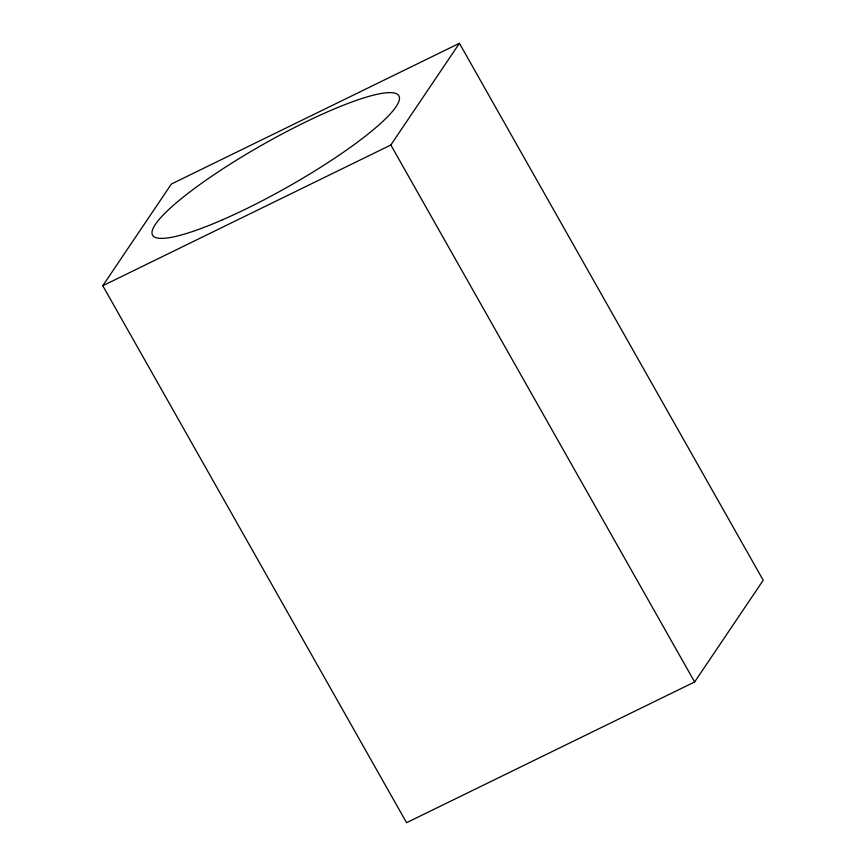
<?xml version="1.0" encoding="UTF-8"?>
<svg xmlns="http://www.w3.org/2000/svg" width="866" height="866" viewBox="0 0 866 866"><rect width="100%" height="100%" fill="white"/><g stroke="black" fill="none" stroke-linecap="round" stroke-linejoin="round"><path stroke-width="1.3" d="M102.783 285.737L171.371 184.036L459.424 43.3L763.217 580.263L694.629 681.964L406.576 822.7L102.783 285.737L390.837 145.001L459.424 43.3M390.837 145.001L694.629 681.964M222.573 219.769A141.515 24.573 -29.5 0 0 399.085 96.234A141.515 24.573 -29.5 0 0 205.502 180.539A141.515 24.573 -29.5 0 0 222.573 219.769"/></g></svg>
